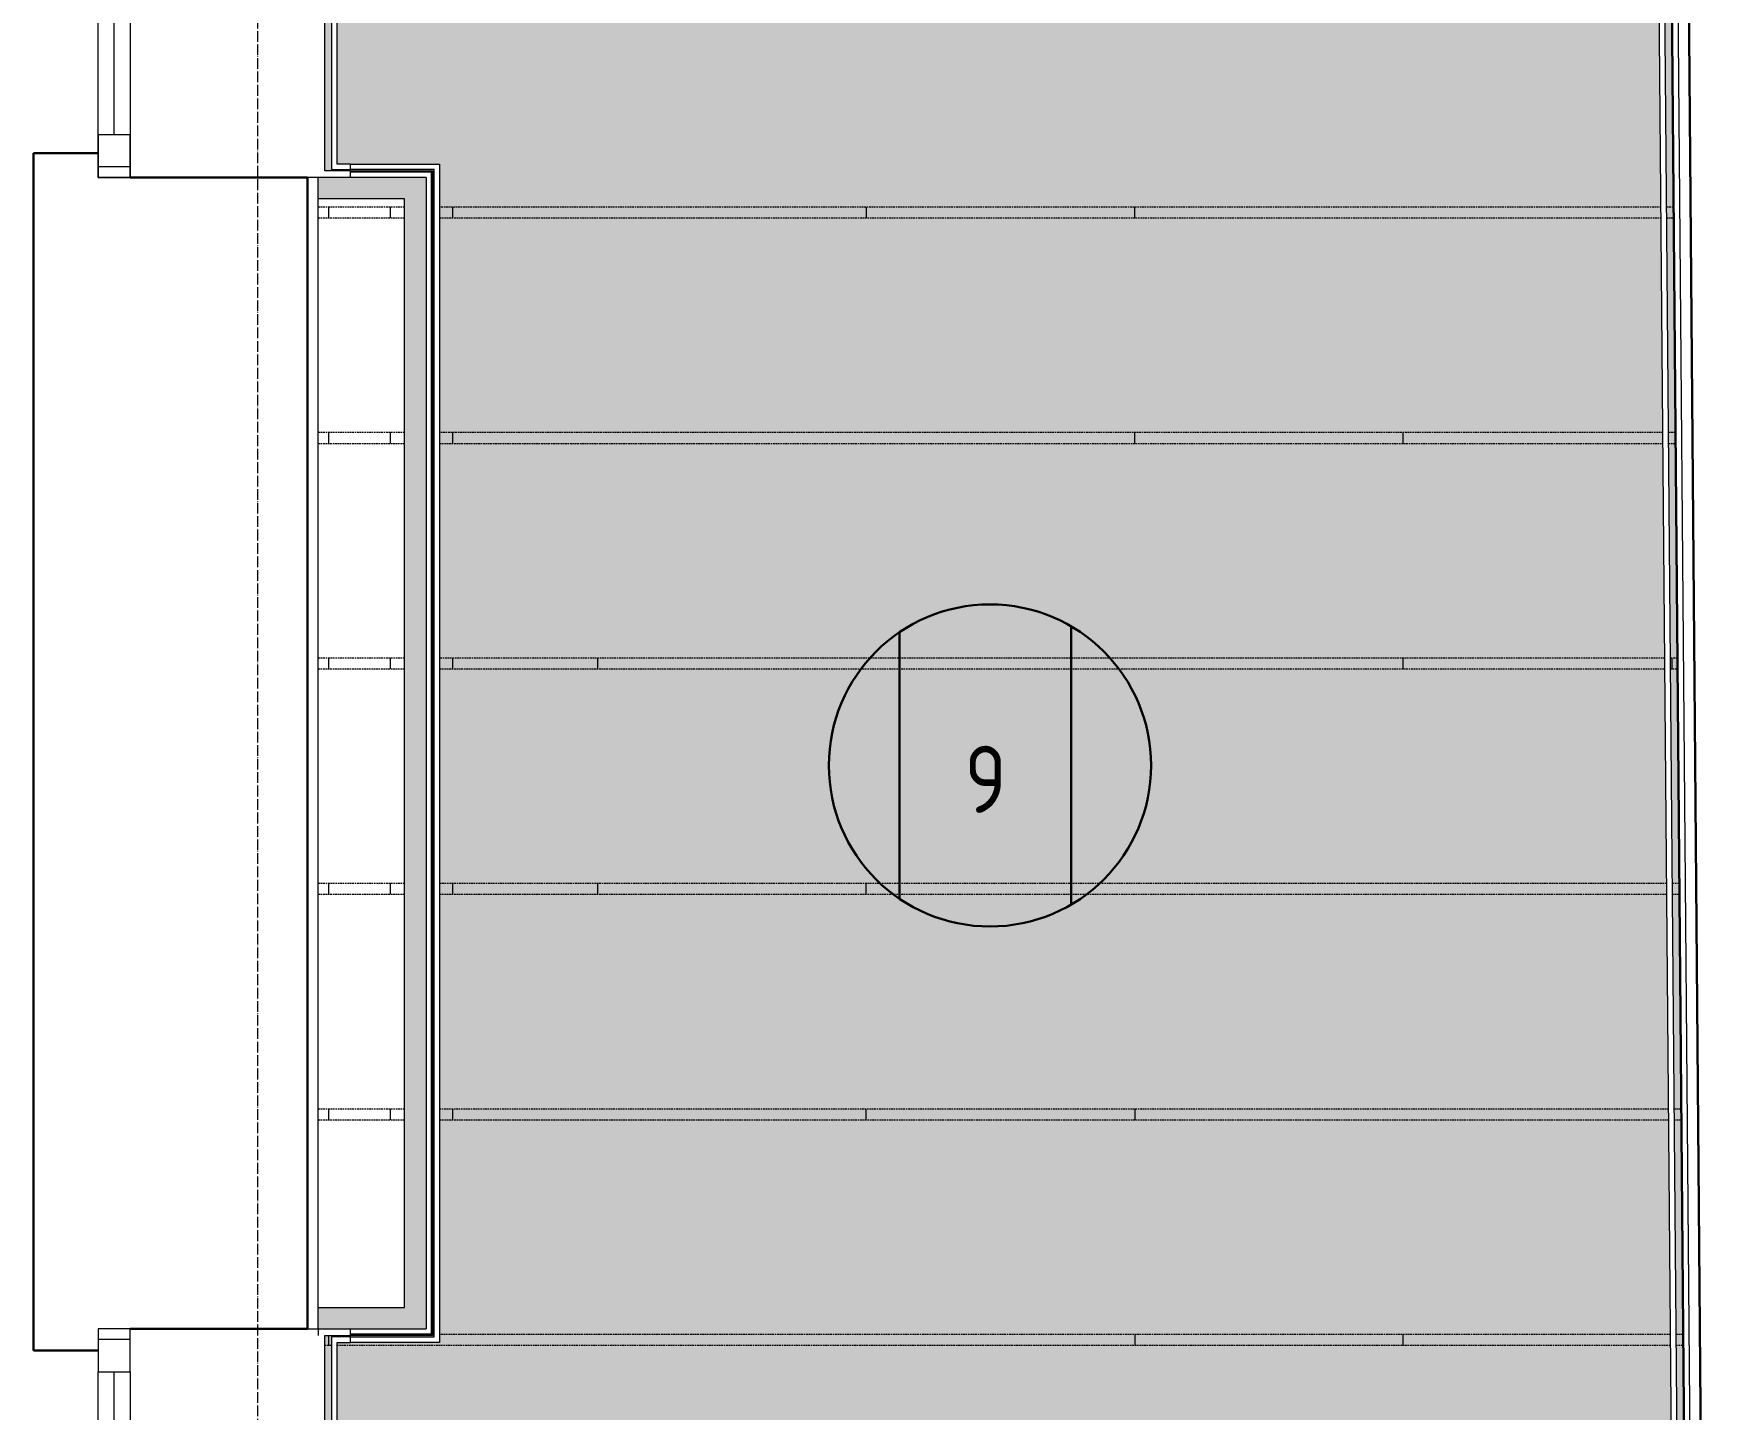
# Model space of a CAD drawing. Header units: millimetres. Extents: x -10474 to 67905, y -3824 to 44223.
# Drawn here: x 45432 to 48560, y 23419 to 25982 of the extents above; entities that cross this region are included whole.
import ezdxf

# ---------------------------------------------------------------- set-up
doc = ezdxf.new("R2010")
doc.units = ezdxf.units.MM
doc.linetypes.add('ADSK_Линия сетки', pattern=[25, 20, -2.5, 0, -2.5])
doc.linetypes.add('ADSK_Штрих_ш3 п1_5', pattern=[4.5, 3, -1.5])
for name, color, linetype, lineweight in [('_ Окна', 7, 'Continuous', 9), ('Аннотация', 7, 'Continuous', 20), ('Каркас', 7, 'Continuous', 18), ('Окна', 7, 'Continuous', 9), ('Оси', 7, 'Continuous', 9), ('Перекрытие', 7, 'Continuous', 18), ('Потолки штриховка', 7, 'Continuous', 9), ('Стены внутренние', 7, 'Continuous', 18), ('Стены наружные', 7, 'Continuous', 18), ('Стены несущие', 7, 'Continuous', 30), ('Стены отделка', 7, 'Continuous', 30), ('Стены штриховка', 7, 'Continuous', 9)]:
    doc.layers.add(name, color=color, linetype=linetype, lineweight=lineweight)
doc.layers.add('Линии', color=7, linetype='Continuous', lineweight=9, true_color=0x00a600)
doc.styles.add('GOST Common_4', font='GOST_Common.ttf', dxfattribs={"width": 0.9, "height": 125})

# ---------------------------------------------------------------- blocks, each defined once
blk = doc.blocks.new('окно трехпол с фрамугой - 1700-2320_h_ _нов_-2116350-План потолков 2-го этажа')
at = {"layer": '_ Окна', "lineweight": 18}
for p, q in [((-870, 75), (-870, 135)), ((-870, 135), (-790, 135)), ((-790, 135), (-790, 75)), ((-430, 75), (-430, 135)), ((-430, 135), (-370, 135)), ((-370, 135), (-370, 75)), ((370, 75), (370, 135)), ((370, 135), (430, 135)), ((430, 135), (430, 75)), ((790, 135), (790, 75)), ((870, 135), (790, 135)), ((870, 75), (870, 135)), ((-790, 75), (-870, 75)), ((-370, 75), (-430, 75)), ((430, 75), (370, 75)), ((790, 75), (870, 75))]:
    blk.add_line(p, q, dxfattribs=at)
at = {"layer": '_ Окна'}
for p, q in [((-850, 75), (-850, 135)), ((850, 75), (850, 135)), ((-790, 105), (-430, 105)), ((-370, 105), (370, 105)), ((430, 105), (790, 105))]:
    blk.add_line(p, q, dxfattribs=at)
at = {"layer": 'Окна'}
for p, q in [((-870, 135), (-870, 75)), ((-790, 135), (-870, 135)), ((-790, 135), (-430, 135)), ((-370, 135), (-430, 135)), ((-370, 135), (370, 135)), ((430, 135), (370, 135)), ((430, 135), (790, 135)), ((870, 135), (790, 135)), ((870, 75), (870, 135)), ((-870, 75), (-790, 75)), ((-430, 75), (-790, 75)), ((-430, 75), (-370, 75)), ((370, 75), (-370, 75)), ((370, 75), (430, 75)), ((790, 75), (430, 75)), ((790, 75), (870, 75))]:
    blk.add_line(p, q, dxfattribs=at)
blk = doc.blocks.new('окно трехпол с фрамугой - 1700-2320_h_ _нов_ ОК-26 Е30-2156580-План потолков 2-го этажа')
at = {"layer": '_ Окна', "lineweight": 18}
for p, q in [((-870, 75), (-870, 135)), ((-870, 135), (-790, 135)), ((-790, 135), (-790, 75)), ((-430, 75), (-430, 135)), ((-430, 135), (-370, 135)), ((-370, 135), (-370, 75)), ((370, 75), (370, 135)), ((370, 135), (430, 135)), ((430, 135), (430, 75)), ((790, 135), (790, 75)), ((870, 135), (790, 135)), ((870, 75), (870, 135)), ((-790, 75), (-870, 75)), ((-370, 75), (-430, 75)), ((430, 75), (370, 75)), ((790, 75), (870, 75))]:
    blk.add_line(p, q, dxfattribs=at)
at = {"layer": '_ Окна'}
for p, q in [((-850, 75), (-850, 135)), ((850, 75), (850, 135)), ((-790, 105), (-430, 105)), ((-370, 105), (370, 105)), ((430, 105), (790, 105))]:
    blk.add_line(p, q, dxfattribs=at)
at = {"layer": 'Окна'}
for p, q in [((-870, 135), (-870, 75)), ((-790, 135), (-870, 135)), ((-790, 135), (-430, 135)), ((-370, 135), (-430, 135)), ((-370, 135), (370, 135)), ((430, 135), (370, 135)), ((430, 135), (790, 135)), ((870, 135), (790, 135)), ((870, 75), (870, 135)), ((-870, 75), (-790, 75)), ((-430, 75), (-790, 75)), ((-430, 75), (-370, 75)), ((370, 75), (-370, 75)), ((370, 75), (430, 75)), ((790, 75), (430, 75)), ((790, 75), (870, 75))]:
    blk.add_line(p, q, dxfattribs=at)

msp = doc.modelspace()

# ---------------------------------------------------------------- hatches: boundary and pattern name
at = {"layer": 'Потолки штриховка', "lineweight": 18}
h = msp.add_hatch(dxfattribs=at)
h.set_pattern_fill('FP_34', color=256, style=0, pattern_type=2)
h.set_pattern_definition([(0, (0, 762), (762, 76.2), [7.62, -373.38, 7.62, -373.38]), (0, (76.2, 91.44), (762, 76.2), [7.62, -220.98, 7.62, -525.78]), (0, (152.4, 106.68), (762, 76.2), [7.62, -68.58, 7.62, -678.18]), (0, (457.2, 60.96), (762, 76.2), [7.62, -220.98, 7.62, -525.78]), (0, (533.4, 45.72), (762, 76.2), [7.62, -68.58, 7.62, -678.18])])
h.paths.add_polyline_path([(48529.39, 20628.15), (48528.548, 20630.15), (48527.373, 20630.15), (48529.373, 20628.167)])
h.paths.add_polyline_path([(48514.39, 20630.15), (48527.373, 20630.15), (48527.264, 20633.15), (48514.348, 20633.15), (48514.373, 20630.15)])
h.paths.add_polyline_path([(48453.528, 20630.15), (48504.372, 20630.15), (48504.347, 20633.15), (45996.854, 20633.15), (45996.854, 20630.15), (48437.5, 20630.15)])
h.paths.add_polyline_path([(45973.854, 20630.15), (45986.854, 20630.15), (45986.854, 20633.15), (45973.854, 20633.15)])
h.paths.add_polyline_path([(48514.263, 20643.15), (48527.264, 20643.15), (48392.948, 36563.842), (48380.244, 36563.634), (48514.21, 20649.514)])
h.paths.add_polyline_path([(48460.047, 20643.15), (48504.263, 20643.15), (48369.944, 36564.231), (45996.854, 36604.368), (45996.854, 33886.835), (46187.776, 33886.835), (46187.776, 31547.302), (45996.854, 31547.302), (45996.854, 25738.541), (46187.776, 25738.541), (46187.776, 23543.541), (45996.854, 23543.541), (45996.854, 20643.15), (48453.528, 20643.15)])
h.paths.add_polyline_path([(45973.854, 20643.15), (45986.854, 20643.15), (45986.854, 23553.541), (46177.776, 23553.541), (46177.776, 25728.541), (45986.854, 25728.541), (45986.854, 31557.302), (46177.776, 31557.302), (46177.776, 33876.835), (45986.854, 33876.835), (45986.854, 36614.538), (48370.155, 36574.229), (48369.944, 36587.235), (45973.854, 36627.76), (45973.854, 33873.835), (46172.776, 33873.835), (46172.776, 33871.835), (46174.776, 33871.465), (46174.776, 31562.302), (46172.776, 31562.302), (46172.766, 31560.302), (45973.854, 31560.302), (45973.854, 25725.541), (46172.776, 25725.541), (46172.776, 25723.541), (46174.776, 25723.541), (46174.776, 23558.541), (46172.776, 23558.164), (46172.443, 23556.541), (45973.854, 23556.541), (45973.854, 20794.362)])
h.paths.add_polyline_path([(48393.159, 36573.84), (48392.948, 36586.846), (48380.051, 36586.641), (48380.156, 36574.06), (48392.948, 36573.844)])
at = {"layer": 'Стены внутренние'}
for points in [[(45981.854, 25673.541), (46162.776, 25673.541), (46162.776, 25713.541), (45961.854, 25713.541), (45961.854, 25673.541)], [(46162.776, 23568.541), (46162.776, 25673.541), (46122.776, 25673.541), (46122.776, 23568.541)], [(46122.776, 23568.541), (46122.776, 23608.541), (45961.854, 23608.541), (45961.854, 23568.541), (45981.854, 23568.541)]]:
    msp.add_hatch(color=256, dxfattribs=at).paths.add_polyline_path(points)

# ---------------------------------------------------------------- linework, layer by layer
at = {"layer": 'Каркас', "color": 8, "linetype": 'ADSK_Штрих_ш3 п1_5', "lineweight": 9, "true_color": 0x808080}
for p, q in [((46122.776, 25658.164), (45961.854, 25658.164)), ((46177.776, 25658.164), (46174.776, 25658.164)), ((48462.046, 25658.164), (46188.606, 25658.164)), ((48485.047, 25658.164), (48472.047, 25658.164)), ((45961.854, 25638.164), (46122.776, 25638.164)), ((46174.776, 25638.164), (46177.776, 25638.164)), ((46187.776, 25638.164), (48462.215, 25638.164)), ((48472.215, 25638.164), (48485.216, 25638.164)), ((46122.776, 25238.164), (45961.854, 25238.164)), ((45961.854, 25218.164), (46122.776, 25218.164)), ((46177.776, 25238.164), (46174.776, 25238.164)), ((46174.776, 25218.164), (46177.776, 25218.164)), ((48465.582, 25238.164), (46187.776, 25238.164)), ((46187.776, 25218.164), (48465.75, 25218.164)), ((48488.583, 25238.164), (48475.582, 25238.164)), ((48475.751, 25218.164), (48488.751, 25218.164)), ((46122.776, 24818.164), (45961.854, 24818.164)), ((46177.776, 24818.164), (46174.776, 24818.164)), ((48469.118, 24818.164), (46187.776, 24818.164)), ((48492.118, 24818.164), (48479.118, 24818.164)), ((45961.854, 24798.164), (46122.776, 24798.164)), ((46174.776, 24798.164), (46177.776, 24798.164)), ((46187.776, 24798.164), (48469.286, 24798.164)), ((48479.286, 24798.164), (48492.287, 24798.164)), ((46122.776, 24398.164), (45961.854, 24398.164)), ((46177.776, 24398.164), (46174.776, 24398.164)), ((48472.653, 24398.164), (46187.776, 24398.164)), ((48495.654, 24398.164), (48482.654, 24398.164)), ((45961.854, 24378.164), (46122.776, 24378.164)), ((46174.776, 24378.164), (46177.776, 24378.164)), ((46187.776, 24378.164), (48472.822, 24378.164)), ((48482.822, 24378.164), (48495.822, 24378.164)), ((46122.776, 23978.164), (45961.854, 23978.164)), ((46177.776, 23978.164), (46174.776, 23978.164)), ((48476.189, 23978.164), (46187.776, 23978.164)), ((48499.19, 23978.164), (48486.189, 23978.164)), ((45961.854, 23958.164), (46122.776, 23958.164)), ((46174.776, 23958.164), (46177.776, 23958.164)), ((46187.776, 23958.164), (48476.357, 23958.164)), ((48486.358, 23958.164), (48499.358, 23958.164)), ((46177.776, 23558.164), (46172.776, 23558.164)), ((48479.724, 23558.164), (46187.776, 23558.164)), ((48502.725, 23558.164), (48489.725, 23558.164)), ((45973.854, 23538.164), (45986.854, 23538.164)), ((45996.854, 23538.164), (48479.893, 23538.164)), ((48489.893, 23538.164), (48502.894, 23538.164))]:
    msp.add_line(p, q, dxfattribs=at)
at = {"layer": 'Линии', "color": 5, "lineweight": 30, "true_color": 0x0000ff}
for p, q in [((47044.092, 24866.354), (47044.092, 24369.974)), ((47364.092, 24359.212), (47364.092, 24877.116))]:
    msp.add_line(p, q, dxfattribs=at)
msp.add_circle((47212.62, 24618.164), 300, dxfattribs=at)
at = {"layer": 'Оси', "linetype": 'ADSK_Линия сетки'}
msp.add_line((45849.565, -3024.361), (45849.565, 44222.998), dxfattribs=at)
at = {"layer": 'Перекрытие'}
for p, q in [((46212.776, 25638.164), (46212.776, 25658.164)), ((46982.266, 25658.164), (46982.266, 25638.164)), ((47482.266, 25638.164), (47482.266, 25658.164)), ((46212.776, 25218.164), (46212.776, 25238.164)), ((47482.266, 25218.164), (47482.266, 25238.164)), ((47982.266, 25218.164), (47982.266, 25238.164)), ((46212.776, 24798.164), (46212.776, 24818.164)), ((46482.266, 24798.164), (46482.266, 24818.164)), ((47982.266, 24798.164), (47982.266, 24818.164)), ((48482.266, 24818.164), (48482.266, 24798.164)), ((46212.776, 24378.164), (46212.776, 24398.164)), ((46482.266, 24378.164), (46482.266, 24398.164)), ((46982.266, 24378.164), (46982.266, 24398.164)), ((46212.776, 23958.164), (46212.776, 23978.164)), ((46982.266, 23958.164), (46982.266, 23978.164)), ((47482.266, 23978.164), (47482.266, 23958.164)), ((45981.854, 23538.164), (45981.854, 23556.541)), ((47482.266, 23558.164), (47482.266, 23538.164)), ((47982.266, 23538.164), (47982.266, 23558.164))]:
    msp.add_line(p, q, dxfattribs=at)
at = {"layer": 'Стены внутренние'}
for p, q in [((45986.854, 27453.541), (45986.854, 25728.541)), ((45996.854, 25738.541), (45996.854, 27453.541)), ((45986.854, 25728.541), (46021.854, 25728.541)), ((46021.854, 25738.541), (45996.854, 25738.541)), ((45981.854, 25638.164), (45981.854, 25658.164)), ((46095.502, 25658.164), (46095.502, 25638.164)), ((45981.854, 25218.164), (45981.854, 25238.164)), ((46095.502, 25238.164), (46095.502, 25218.164)), ((45981.854, 24798.164), (45981.854, 24818.164)), ((46095.502, 24818.164), (46095.502, 24798.164)), ((45981.854, 24378.164), (45981.854, 24398.164)), ((46095.502, 24398.164), (46095.502, 24378.164)), ((45981.854, 23958.164), (45981.854, 23978.164)), ((46095.502, 23978.164), (46095.502, 23958.164)), ((46021.854, 23553.541), (45986.854, 23553.541)), ((45986.854, 23553.541), (45986.854, 21828.541)), ((45996.854, 23543.541), (46021.854, 23543.541)), ((45996.854, 21828.541), (45996.854, 23543.541))]:
    msp.add_line(p, q, dxfattribs=at)
at = {"layer": 'Стены наружные'}
for p, q in [((45973.854, 25725.541), (45973.854, 27453.541)), ((46021.854, 25725.541), (45973.854, 25725.541)), ((45961.854, 23568.541), (45961.854, 23556.541)), ((45973.854, 23556.541), (46021.854, 23556.541)), ((45973.854, 21828.541), (45973.854, 23556.541))]:
    msp.add_line(p, q, dxfattribs=at)
at = {"layer": 'Стены несущие'}
for p, q in [((48559.644, 20598.15), (48480.047, 30053.701)), ((45431.854, 25758.541), (45551.854, 25758.541)), ((45431.854, 23528.541), (45431.854, 25758.541)), ((45611.854, 25713.541), (45941.854, 25713.541)), ((45941.854, 23568.541), (45941.854, 25713.541)), ((45941.854, 23568.541), (45611.854, 23568.541)), ((45551.854, 23528.541), (45431.854, 23528.541))]:
    msp.add_line(p, q, dxfattribs=at)
at = {"layer": 'Стены отделка', "lineweight": 9}
for p, q in [((48504.372, 20630.15), (48425.049, 30053.238)), ((48435.048, 30053.322), (48514.373, 20630.15)), ((48527.264, 20643.15), (48448.048, 30053.431)), ((48539.475, 20618.15), (48460.047, 30053.532)), ((46162.776, 25713.541), (45941.854, 25713.541)), ((45961.854, 23608.541), (45961.854, 25713.541)), ((46021.854, 25738.541), (46187.776, 25738.541)), ((46021.854, 25728.541), (46021.854, 25738.541)), ((46177.776, 25728.541), (46021.854, 25728.541)), ((46021.854, 25725.541), (46172.776, 25725.541)), ((46021.854, 25713.541), (46021.854, 25725.541)), ((46162.776, 25713.541), (46162.776, 23568.541)), ((46174.776, 25723.541), (46174.776, 23558.541)), ((46177.776, 23553.541), (46177.776, 25728.541)), ((46187.776, 25738.541), (46187.776, 23543.541)), ((46122.776, 25673.541), (45961.854, 25673.541)), ((46122.776, 23608.541), (46122.776, 25673.541)), ((45961.854, 23568.541), (45961.854, 23608.541)), ((45961.854, 23608.541), (46122.776, 23608.541)), ((45941.854, 23568.541), (45941.854, 23568.541)), ((45941.854, 23568.541), (46162.776, 23568.541)), ((46021.854, 23556.541), (46021.854, 23568.541)), ((46174.776, 23556.541), (46021.854, 23556.541)), ((46021.854, 23553.541), (46177.776, 23553.541)), ((46021.854, 23543.541), (46021.854, 23553.541)), ((46187.776, 23543.541), (46021.854, 23543.541))]:
    msp.add_line(p, q, dxfattribs=at)
at = {"layer": 'Стены штриховка'}
for p, q in [((48529.264, 20643.15), (48450.048, 30053.448)), ((46174.776, 25723.541), (46021.854, 25723.541)), ((46172.776, 23556.541), (46172.776, 25725.541)), ((46172.776, 25725.541), (46174.776, 25725.541)), ((46174.776, 25725.541), (46174.776, 25723.541)), ((46174.776, 23558.541), (46021.854, 23558.541)), ((46174.776, 23558.541), (46174.776, 23556.541))]:
    msp.add_line(p, q, dxfattribs=at)

# ---------------------------------------------------------------- block references
at = {"layer": 'Окна', "rotation": 89.99999999999993}
for name, p in [('окно трехпол с фрамугой - 1700-2320_h_ _нов_-2116350-План потолков 2-го этажа', (45686.854, 26583.541)), ('окно трехпол с фрамугой - 1700-2320_h_ _нов_ ОК-26 Е30-2156580-План потолков 2-го этажа', (45686.854, 22698.541))]:
    msp.add_blockref(name, p, dxfattribs=at)

# ---------------------------------------------------------------- texts
at = {"layer": 'Аннотация', "lineweight": 9, "insert": (47204.79, 24592.347), "char_height": 125, "width": 175.5, "attachment_point": 5, "line_spacing_factor": 1.022766, "style": 'GOST Common_4'}
msp.add_mtext('\\pt180,360,540,720,900,1080,1260,1440,1620,1800,1980,2160,2340,2520,2700,2880,3060,3240,3420,3600,3780,3960,4140,4320,4500,4680,4860,5040,5220,5400,5580,5760;9 ', dxfattribs=at)

doc.saveas('drawing.dxf')
